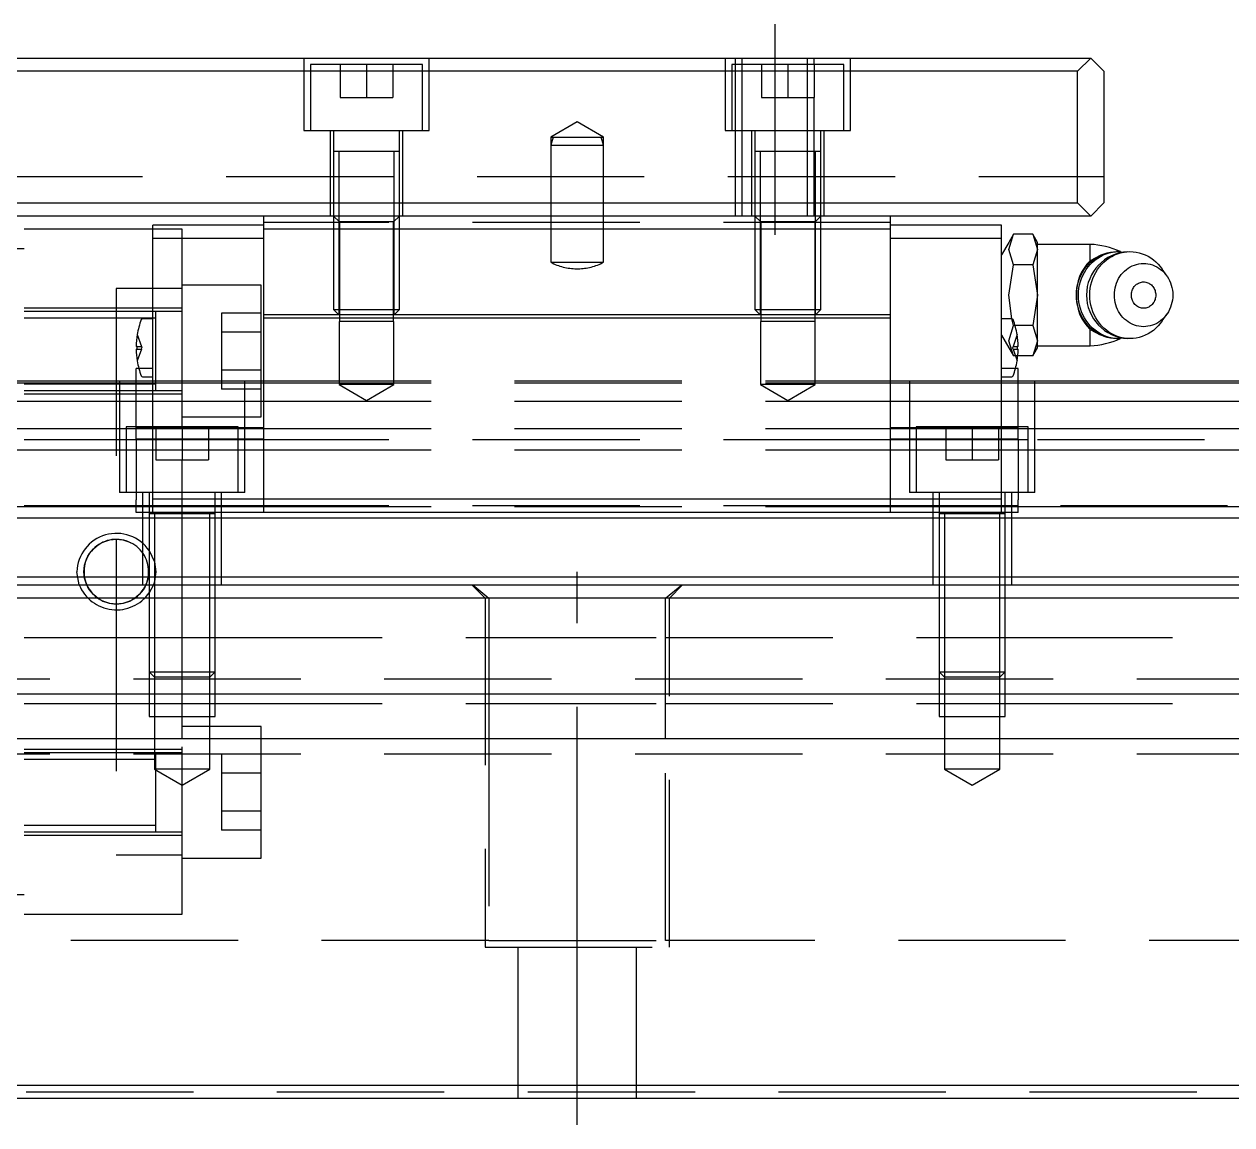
# Model space of a CAD drawing. Extents: x -13 to 794, y -395 to 120.
# Drawn here: x 248 to 339.7, y -354.8 to -271.2 of the extents above; entities that cross this region are included whole.
import ezdxf

# ---------------------------------------------------------------- set-up
doc = ezdxf.new("R2010")
doc.units = 0
doc.linetypes.add('CENTER', pattern=[50.8, 31.75, -6.35, 6.35, -6.35])
doc.linetypes.add('DASHED', pattern=[19.05, 12.7, -6.35])
doc.layers.get('0').update_dxf_attribs({"linetype": 'CONTINUOUS'})
doc.layers.add('CENTER', color=1, linetype='CENTER')

msp = doc.modelspace()

# ---------------------------------------------------------------- linework, layer by layer
at = {"color": 7, "linetype": 'CONTINUOUS'}
for p, q in [((131, -273.78), (329, -273.78)), ((329, -273.78), (328, -274.78)), ((330, -274.78), (329, -273.78)), ((328, -274.78), (132, -274.78)), ((328, -284.78), (328, -274.78)), ((330, -274.78), (330, -284.78)), ((276.5, -280.88), (271.5, -280.88)), ((276.5, -280.88), (271.5, -280.88)), ((276.5, -280.88), (271.5, -280.88)), ((308.5, -280.88), (303.5, -280.88)), ((132, -284.78), (328, -284.78)), ((328, -284.78), (329, -285.78)), ((329, -285.78), (330, -284.78)), ((329, -285.78), (131, -285.78)), ((266.2, -286.78), (266.2, -285.78)), ((313.8, -286.78), (313.8, -285.78)), ((257.768, -286.78), (248, -286.78)), ((266.2, -286.48), (257.768, -286.48)), ((257.768, -287.48), (257.768, -286.48)), ((266.2, -293.28), (266.2, -286.78)), ((313.8, -286.78), (266.2, -286.78)), ((322.232, -286.48), (313.8, -286.48)), ((313.8, -293.28), (313.8, -286.78)), ((322.232, -287.48), (322.232, -286.48)), ((266.2, -287.48), (257.768, -287.48)), ((257.768, -307.28), (257.768, -287.48)), ((322.232, -287.48), (313.8, -287.48)), ((322.232, -307.28), (322.232, -287.48)), ((322.778, -287.78), (322.232, -288.725)), ((323.135, -287.161), (322.778, -287.78)), ((322.778, -288.316), (323.135, -287.161)), ((324.6, -287.161), (323.135, -287.161)), ((324.6, -287.161), (324.599, -287.16)), ((324.957, -287.78), (324.6, -287.161)), ((324.6, -287.161), (324.957, -288.316)), ((324.957, -288.316), (324.957, -287.78)), ((328.957, -287.93), (324.957, -287.93)), ((328.957, -289.167), (328.957, -287.93)), ((323.135, -289.471), (322.778, -288.316)), ((324.957, -288.316), (324.6, -289.471)), ((324.957, -291.78), (324.957, -288.316)), ((329.718, -288.771), (328.957, -289.167)), ((329.376, -288.966), (329.585, -288.84)), ((329.529, -288.966), (329.738, -288.84)), ((329.585, -288.84), (329.802, -288.731)), ((329.738, -288.84), (329.955, -288.731)), ((329.802, -288.731), (330.027, -288.642)), ((329.955, -288.731), (330.18, -288.642)), ((330.027, -288.642), (330.257, -288.571)), ((330.18, -288.642), (330.41, -288.571)), ((330.257, -288.571), (330.492, -288.521)), ((330.388, -288.966), (330.597, -288.84)), ((330.41, -288.571), (330.645, -288.521)), ((330.492, -288.521), (330.729, -288.49)), ((330.597, -288.84), (330.815, -288.731)), ((330.645, -288.521), (330.883, -288.49)), ((330.729, -288.49), (330.969, -288.48)), ((330.815, -288.731), (331.039, -288.642)), ((330.883, -288.49), (331.122, -288.48)), ((331.122, -288.48), (330.969, -288.48)), ((331.039, -288.642), (331.27, -288.571)), ((331.122, -288.48), (331.534, -288.51)), ((331.27, -288.571), (331.504, -288.521)), ((331.504, -288.521), (331.742, -288.49)), ((331.742, -288.49), (331.981, -288.48)), ((331.981, -288.48), (332.219, -288.49)), ((332.219, -288.49), (332.455, -288.52)), ((332.455, -288.52), (332.688, -288.57)), ((332.688, -288.57), (332.916, -288.639)), ((332.916, -288.639), (333.14, -288.727)), ((333.14, -288.727), (333.356, -288.834)), ((333.356, -288.834), (333.563, -288.959)), ((322.778, -291.78), (323.135, -289.471)), ((324.6, -289.471), (323.135, -289.471)), ((324.6, -289.471), (324.957, -291.78)), ((328.502, -289.84), (328.65, -289.637)), ((328.65, -289.637), (328.813, -289.447)), ((328.655, -289.84), (328.803, -289.637)), ((328.803, -289.637), (328.966, -289.447)), ((328.813, -289.447), (328.989, -289.271)), ((328.966, -289.447), (329.142, -289.271)), ((328.989, -289.271), (329.177, -289.11)), ((329.142, -289.271), (329.33, -289.11)), ((329.177, -289.11), (329.376, -288.966)), ((329.33, -289.11), (329.529, -288.966)), ((329.515, -289.84), (329.663, -289.637)), ((329.663, -289.637), (329.826, -289.447)), ((329.826, -289.447), (330.001, -289.271)), ((330.001, -289.271), (330.189, -289.11)), ((330.189, -289.11), (330.388, -288.966)), ((331.707, -289.842), (331.851, -289.737)), ((331.851, -289.737), (332.002, -289.645)), ((332.002, -289.645), (332.159, -289.566)), ((332.159, -289.566), (332.322, -289.5)), ((332.322, -289.5), (332.489, -289.448)), ((332.489, -289.448), (332.659, -289.411)), ((332.659, -289.411), (332.831, -289.388)), ((332.831, -289.388), (333.005, -289.38)), ((333.005, -289.38), (333.178, -289.387)), ((333.178, -289.387), (333.351, -289.408)), ((333.351, -289.408), (333.521, -289.443)), ((333.521, -289.443), (333.688, -289.493)), ((333.563, -288.959), (333.762, -289.101)), ((333.688, -289.493), (333.852, -289.558)), ((333.762, -289.101), (333.949, -289.259)), ((333.852, -289.558), (334.01, -289.635)), ((333.949, -289.259), (334.124, -289.433)), ((334.01, -289.635), (334.162, -289.726)), ((334.124, -289.433), (334.287, -289.62)), ((334.162, -289.726), (334.307, -289.829)), ((334.287, -289.62), (334.435, -289.821)), ((334.307, -289.829), (334.444, -289.945)), ((334.799, -290.355), (334.435, -289.821)), ((328.069, -290.76), (328.152, -290.517)), ((328.152, -290.517), (328.252, -290.282)), ((328.222, -290.76), (328.305, -290.517)), ((328.252, -290.282), (328.369, -290.056)), ((328.305, -290.517), (328.405, -290.282)), ((328.369, -290.056), (328.502, -289.84)), ((328.405, -290.282), (328.522, -290.056)), ((328.522, -290.056), (328.655, -289.84)), ((329.082, -290.76), (329.165, -290.517)), ((329.165, -290.517), (329.265, -290.282)), ((329.265, -290.282), (329.382, -290.056)), ((329.382, -290.056), (329.515, -289.84)), ((330.965, -290.864), (331.038, -290.693)), ((331.038, -290.693), (331.122, -290.529)), ((331.122, -290.529), (331.218, -290.373)), ((331.218, -290.373), (331.326, -290.225)), ((331.326, -290.225), (331.443, -290.087)), ((331.443, -290.087), (331.57, -289.959)), ((331.57, -289.959), (331.707, -289.842)), ((334.444, -289.945), (334.572, -290.072)), ((334.572, -290.072), (334.691, -290.209)), ((334.691, -290.209), (334.799, -290.355)), ((334.799, -290.355), (334.898, -290.513)), ((334.898, -290.513), (334.985, -290.679)), ((334.985, -290.679), (335.059, -290.852)), ((327.92, -291.78), (327.929, -291.521)), ((327.929, -291.521), (327.957, -291.264)), ((327.957, -291.264), (328.004, -291.01)), ((328.004, -291.01), (328.069, -290.76)), ((328.073, -291.78), (328.082, -291.521)), ((328.082, -291.521), (328.111, -291.264)), ((328.111, -291.264), (328.157, -291.01)), ((328.157, -291.01), (328.222, -290.76)), ((328.933, -291.78), (328.942, -291.521)), ((328.942, -291.521), (328.97, -291.264)), ((328.97, -291.264), (329.017, -291.01)), ((329.017, -291.01), (329.082, -290.76)), ((330.797, -291.78), (330.804, -291.592)), ((330.804, -291.592), (330.825, -291.406)), ((330.825, -291.406), (330.858, -291.221)), ((330.858, -291.221), (330.905, -291.04)), ((330.905, -291.04), (330.965, -290.864)), ((332.094, -291.693), (332.105, -291.606)), ((332.105, -291.606), (332.122, -291.521)), ((332.122, -291.521), (332.147, -291.438)), ((332.147, -291.438), (332.177, -291.357)), ((332.177, -291.357), (332.215, -291.28)), ((332.215, -291.28), (332.258, -291.206)), ((332.258, -291.206), (332.307, -291.137)), ((332.307, -291.137), (332.361, -291.073)), ((332.361, -291.073), (332.421, -291.014)), ((332.421, -291.014), (332.485, -290.961)), ((332.485, -290.961), (332.553, -290.914)), ((332.553, -290.914), (332.624, -290.874)), ((332.624, -290.874), (332.699, -290.84)), ((332.699, -290.84), (332.776, -290.814)), ((332.776, -290.814), (332.854, -290.795)), ((332.854, -290.795), (332.934, -290.784)), ((332.934, -290.784), (333.015, -290.78)), ((333.015, -290.78), (333.095, -290.784)), ((333.095, -290.784), (333.175, -290.795)), ((333.175, -290.795), (333.254, -290.814)), ((333.254, -290.814), (333.331, -290.84)), ((333.331, -290.84), (333.405, -290.874)), ((333.405, -290.874), (333.477, -290.914)), ((333.477, -290.914), (333.545, -290.961)), ((333.545, -290.961), (333.609, -291.014)), ((333.609, -291.014), (333.668, -291.073)), ((333.668, -291.073), (333.722, -291.137)), ((333.722, -291.137), (333.771, -291.206)), ((333.771, -291.206), (333.815, -291.28)), ((333.815, -291.28), (333.852, -291.357)), ((333.852, -291.357), (333.883, -291.438)), ((333.883, -291.438), (333.907, -291.521)), ((333.907, -291.521), (333.925, -291.606)), ((333.925, -291.606), (333.935, -291.693)), ((335.059, -290.852), (335.121, -291.03)), ((335.121, -291.03), (335.169, -291.213)), ((335.169, -291.213), (335.204, -291.4)), ((335.204, -291.4), (335.225, -291.59)), ((335.225, -291.59), (335.232, -291.78)), ((323, -293.578), (322.778, -291.78)), ((324.957, -291.78), (324.6, -294.089)), ((324.957, -295.244), (324.957, -291.78)), ((327.929, -292.039), (327.92, -291.78)), ((327.957, -292.296), (327.929, -292.039)), ((328.004, -292.55), (327.957, -292.296)), ((328.069, -292.8), (328.004, -292.55)), ((328.082, -292.039), (328.073, -291.78)), ((328.111, -292.296), (328.082, -292.039)), ((328.157, -292.55), (328.111, -292.296)), ((328.222, -292.8), (328.157, -292.55)), ((328.942, -292.039), (328.933, -291.78)), ((328.97, -292.296), (328.942, -292.039)), ((329.017, -292.55), (328.97, -292.296)), ((329.082, -292.8), (329.017, -292.55)), ((330.804, -291.968), (330.797, -291.78)), ((330.825, -292.154), (330.804, -291.968)), ((330.858, -292.339), (330.825, -292.154)), ((330.905, -292.52), (330.858, -292.339)), ((330.965, -292.696), (330.905, -292.52)), ((332.091, -291.78), (332.094, -291.693)), ((332.094, -291.867), (332.091, -291.78)), ((332.105, -291.954), (332.094, -291.867)), ((332.122, -292.039), (332.105, -291.954)), ((332.147, -292.122), (332.122, -292.039)), ((332.177, -292.203), (332.147, -292.122)), ((332.215, -292.28), (332.177, -292.203)), ((332.258, -292.354), (332.215, -292.28)), ((332.307, -292.423), (332.258, -292.354)), ((332.361, -292.487), (332.307, -292.423)), ((332.421, -292.546), (332.361, -292.487)), ((332.485, -292.599), (332.421, -292.546)), ((333.609, -292.546), (333.545, -292.599)), ((333.668, -292.487), (333.609, -292.546)), ((333.722, -292.423), (333.668, -292.487)), ((333.771, -292.354), (333.722, -292.423)), ((333.815, -292.28), (333.771, -292.354)), ((333.852, -292.203), (333.815, -292.28)), ((333.883, -292.122), (333.852, -292.203)), ((333.907, -292.039), (333.883, -292.122)), ((333.925, -291.954), (333.907, -292.039)), ((333.935, -291.867), (333.925, -291.954)), ((333.935, -291.693), (333.939, -291.78)), ((333.939, -291.78), (333.935, -291.867)), ((335.121, -292.53), (335.059, -292.708)), ((335.169, -292.347), (335.121, -292.53)), ((335.204, -292.16), (335.169, -292.347)), ((335.225, -291.97), (335.204, -292.16)), ((335.232, -291.78), (335.225, -291.97)), ((258, -299.03), (258, -293.03)), ((258, -299.03), (258, -293.03)), ((266.2, -293.53), (266.2, -293.28)), ((313.8, -293.28), (266.2, -293.28)), ((313.8, -293.53), (313.8, -293.28)), ((328.152, -293.043), (328.069, -292.8)), ((328.252, -293.278), (328.152, -293.043)), ((328.305, -293.043), (328.222, -292.8)), ((328.369, -293.504), (328.252, -293.278)), ((328.405, -293.278), (328.305, -293.043)), ((328.522, -293.504), (328.405, -293.278)), ((329.165, -293.043), (329.082, -292.8)), ((329.265, -293.278), (329.165, -293.043)), ((329.382, -293.504), (329.265, -293.278)), ((331.038, -292.867), (330.965, -292.696)), ((331.122, -293.031), (331.038, -292.867)), ((331.218, -293.187), (331.122, -293.031)), ((331.326, -293.335), (331.218, -293.187)), ((331.443, -293.473), (331.326, -293.335)), ((331.57, -293.601), (331.443, -293.473)), ((332.553, -292.646), (332.485, -292.599)), ((332.624, -292.686), (332.553, -292.646)), ((332.699, -292.72), (332.624, -292.686)), ((332.776, -292.746), (332.699, -292.72)), ((332.854, -292.765), (332.776, -292.746)), ((332.934, -292.776), (332.854, -292.765)), ((333.015, -292.78), (332.934, -292.776)), ((333.095, -292.776), (333.015, -292.78)), ((333.175, -292.765), (333.095, -292.776)), ((333.254, -292.746), (333.175, -292.765)), ((333.331, -292.72), (333.254, -292.746)), ((333.405, -292.686), (333.331, -292.72)), ((333.477, -292.646), (333.405, -292.686)), ((333.545, -292.599), (333.477, -292.646)), ((334.435, -293.739), (334.799, -293.205)), ((334.572, -293.488), (334.444, -293.615)), ((334.691, -293.351), (334.572, -293.488)), ((334.799, -293.205), (334.691, -293.351)), ((334.898, -293.047), (334.799, -293.205)), ((334.985, -292.881), (334.898, -293.047)), ((335.059, -292.708), (334.985, -292.881)), ((257.768, -293.58), (256.986, -293.58)), ((266.2, -307.28), (266.2, -293.53)), ((313.8, -293.53), (266.2, -293.53)), ((313.8, -307.28), (313.8, -293.53)), ((323.014, -293.58), (322.232, -293.58)), ((324.6, -294.089), (323.257, -294.089)), ((324.6, -294.089), (324.957, -295.244)), ((328.502, -293.72), (328.369, -293.504)), ((328.65, -293.923), (328.502, -293.72)), ((328.655, -293.72), (328.522, -293.504)), ((328.813, -294.113), (328.65, -293.923)), ((328.803, -293.923), (328.655, -293.72)), ((328.966, -294.113), (328.803, -293.923)), ((328.989, -294.289), (328.813, -294.113)), ((328.957, -295.63), (328.957, -294.393)), ((328.957, -294.393), (329.717, -294.789)), ((329.142, -294.289), (328.966, -294.113)), ((329.177, -294.45), (328.989, -294.289)), ((329.33, -294.45), (329.142, -294.289)), ((329.515, -293.72), (329.382, -293.504)), ((329.663, -293.923), (329.515, -293.72)), ((329.826, -294.114), (329.663, -293.923)), ((330.001, -294.289), (329.826, -294.114)), ((330.189, -294.45), (330.001, -294.289)), ((331.707, -293.718), (331.57, -293.601)), ((331.851, -293.823), (331.707, -293.718)), ((332.002, -293.915), (331.851, -293.823)), ((332.159, -293.994), (332.002, -293.915)), ((332.322, -294.06), (332.159, -293.994)), ((332.489, -294.112), (332.322, -294.06)), ((332.659, -294.149), (332.489, -294.112)), ((332.831, -294.172), (332.659, -294.149)), ((333.005, -294.18), (332.831, -294.172)), ((333.178, -294.173), (333.005, -294.18)), ((333.351, -294.152), (333.178, -294.173)), ((333.521, -294.117), (333.351, -294.152)), ((333.688, -294.067), (333.521, -294.117)), ((333.852, -294.002), (333.688, -294.067)), ((333.949, -294.301), (333.762, -294.459)), ((334.01, -293.925), (333.852, -294.002)), ((334.124, -294.127), (333.949, -294.301)), ((334.162, -293.834), (334.01, -293.925)), ((334.287, -293.94), (334.124, -294.127)), ((334.307, -293.731), (334.162, -293.834)), ((334.435, -293.739), (334.287, -293.94)), ((334.444, -293.615), (334.307, -293.731)), ((324.957, -295.244), (324.6, -296.399)), ((324.957, -295.78), (324.957, -295.244)), ((329.376, -294.594), (329.177, -294.45)), ((329.529, -294.594), (329.33, -294.45)), ((329.585, -294.72), (329.376, -294.594)), ((329.738, -294.72), (329.529, -294.594)), ((329.802, -294.829), (329.585, -294.72)), ((329.955, -294.829), (329.738, -294.72)), ((330.027, -294.918), (329.802, -294.829)), ((330.18, -294.918), (329.955, -294.829)), ((330.257, -294.989), (330.027, -294.918)), ((330.41, -294.989), (330.18, -294.918)), ((330.388, -294.594), (330.189, -294.45)), ((330.492, -295.039), (330.257, -294.989)), ((330.597, -294.72), (330.388, -294.594)), ((330.645, -295.039), (330.41, -294.989)), ((330.729, -295.07), (330.492, -295.039)), ((330.815, -294.829), (330.597, -294.72)), ((330.883, -295.07), (330.645, -295.039)), ((330.969, -295.08), (330.729, -295.07)), ((331.039, -294.919), (330.815, -294.829)), ((331.122, -295.08), (330.883, -295.07)), ((330.969, -295.08), (331.122, -295.08)), ((331.27, -294.989), (331.039, -294.919)), ((331.534, -295.05), (331.122, -295.08)), ((331.505, -295.039), (331.27, -294.989)), ((331.742, -295.07), (331.505, -295.039)), ((331.982, -295.08), (331.742, -295.07)), ((332.219, -295.07), (331.982, -295.08)), ((332.455, -295.04), (332.219, -295.07)), ((332.688, -294.99), (332.455, -295.04)), ((332.917, -294.921), (332.688, -294.99)), ((333.14, -294.833), (332.917, -294.921)), ((333.356, -294.726), (333.14, -294.833)), ((333.564, -294.601), (333.356, -294.726)), ((333.762, -294.459), (333.564, -294.601)), ((256.584, -295.68), (256.502, -295.68)), ((256.502, -295.88), (256.584, -295.88)), ((256.584, -295.88), (256.584, -295.68)), ((323.416, -295.68), (323.416, -295.88)), ((323.498, -295.68), (323.416, -295.68)), ((323.416, -295.88), (323.498, -295.88)), ((324.6, -296.399), (324.957, -295.78)), ((324.957, -295.63), (328.957, -295.63)), ((324.6, -296.399), (323.467, -296.399)), ((324.599, -296.4), (324.6, -296.399)), ((256.5, -299.95), (256.5, -297.35)), ((256.709, -297.35), (256.5, -297.35)), ((256.986, -297.98), (257.768, -297.98)), ((322.232, -297.98), (323.014, -297.98)), ((323.5, -297.35), (323.291, -297.35)), ((323.5, -299.95), (323.5, -297.35)), ((203.5, -298.28), (256.5, -298.28)), ((203.5, -298.444), (256.5, -298.444)), ((323.5, -298.28), (460, -298.28)), ((323.5, -298.444), (460, -298.444)), ((203.5, -299.842), (256.5, -299.842)), ((323.5, -299.842), (460, -299.842)), ((256.5, -301.863), (256.5, -299.95)), ((323.5, -301.863), (323.5, -299.95)), ((203.5, -301.918), (256.5, -301.918)), ((256.5, -302.708), (256.5, -301.863)), ((257.768, -301.863), (256.5, -301.863)), ((323.5, -301.863), (322.232, -301.863)), ((323.5, -302.708), (323.5, -301.863)), ((323.5, -301.918), (460, -301.918)), ((203.5, -303.539), (256.5, -303.539)), ((256.5, -302.708), (256.5, -307.318)), ((257.768, -302.708), (256.5, -302.708)), ((323.5, -302.708), (322.232, -302.708)), ((323.5, -302.708), (323.5, -307.318)), ((323.5, -303.539), (460, -303.539)), ((203.5, -307.832), (256.5, -307.832)), ((256.5, -308.28), (256.5, -307.318)), ((257.768, -308.28), (257.768, -307.28)), ((266.2, -307.28), (257.768, -307.28)), ((266.2, -308.28), (266.2, -307.28)), ((313.8, -307.28), (266.2, -307.28)), ((322.232, -307.28), (313.8, -307.28)), ((313.8, -308.28), (313.8, -307.28)), ((322.232, -308.28), (322.232, -307.28)), ((323.5, -308.28), (323.5, -307.318)), ((323.5, -307.832), (460, -307.832)), ((0, -308.68), (460, -308.68)), ((257.768, -308.28), (256.5, -308.28)), ((262.5, -308.38), (257.5, -308.38)), ((266.2, -308.28), (257.768, -308.28)), ((313.8, -308.28), (266.2, -308.28)), ((322.232, -308.28), (313.8, -308.28)), ((322.5, -308.38), (317.5, -308.38)), ((323.5, -308.28), (322.232, -308.28)), ((0, -313.18), (460, -313.18)), ((1, -313.78), (459, -313.78)), ((458, -314.78), (2, -314.78)), ((458, -322.08), (2, -322.08)), ((458, -325.48), (2, -325.48)), ((2, -351.78), (458, -351.78)), ((459, -352.78), (1, -352.78))]:
    msp.add_line(p, q, dxfattribs=at)
at = {"color": 3, "linetype": 'DASHED'}
for p, q in [((269.25, -273.78), (269.25, -279.28)), ((278.75, -279.28), (278.75, -273.78)), ((301.25, -273.78), (301.25, -279.28)), ((302, -273.78), (302, -274.28)), ((302.5, -273.78), (302.5, -285.78)), ((307.5, -285.78), (307.5, -273.78)), ((308, -274.28), (308, -273.78)), ((310.75, -279.28), (310.75, -273.78)), ((269.75, -274.28), (269.75, -279.28)), ((278.25, -274.28), (269.75, -274.28)), ((272, -274.28), (272, -276.78)), ((274, -274.28), (274, -276.78)), ((276, -274.28), (276, -276.78)), ((278.25, -279.28), (278.25, -274.28)), ((301.75, -274.28), (301.75, -279.28)), ((310.25, -274.28), (301.75, -274.28)), ((302, -274.28), (302, -279.28)), ((304, -274.28), (304, -276.78)), ((306, -274.28), (306, -276.78)), ((308, -274.28), (308, -276.78)), ((310.25, -279.28), (310.25, -274.28)), ((272, -276.78), (274, -276.78)), ((274, -276.78), (276, -276.78)), ((304, -276.78), (306, -276.78)), ((306, -276.78), (308, -276.78)), ((308, -279.28), (308, -276.78)), ((290, -278.625), (288, -279.78)), ((292, -279.78), (290, -278.625)), ((269.25, -279.28), (278.75, -279.28)), ((271.25, -279.28), (271.25, -285.78)), ((271.5, -279.28), (271.5, -280.88)), ((276.5, -280.88), (276.5, -279.28)), ((276.75, -285.78), (276.75, -279.28)), ((301.25, -279.28), (310.75, -279.28)), ((302, -279.28), (302, -285.78)), ((303.25, -279.28), (303.25, -285.78)), ((303.5, -279.28), (303.5, -280.88)), ((308, -280.88), (308, -279.28)), ((308.5, -280.88), (308.5, -279.28)), ((308.75, -285.78), (308.75, -279.28)), ((288, -279.78), (288, -280.41)), ((288.169, -279.78), (288, -280.41)), ((288, -279.78), (290, -279.78)), ((288, -280.41), (288, -285.78)), ((288, -280.41), (292, -280.41)), ((290, -279.78), (292, -279.78)), ((292, -280.41), (291.831, -279.78)), ((292, -280.41), (292, -279.78)), ((292, -285.78), (292, -280.41)), ((271.5, -280.875), (271.5, -280.88)), ((271.5, -280.88), (271.5, -285.78)), ((271.5, -280.88), (271.5, -280.885)), ((276.5, -280.88), (271.5, -280.88)), ((271.9, -280.88), (271.9, -285.78)), ((276.1, -285.78), (276.1, -280.88)), ((276.5, -280.88), (276.5, -280.875)), ((276.5, -285.78), (276.5, -280.88)), ((276.5, -280.885), (276.5, -280.88)), ((303.5, -280.875), (303.5, -280.88)), ((303.5, -280.88), (303.5, -285.78)), ((303.5, -280.88), (303.5, -280.885)), ((308.5, -280.88), (303.5, -280.88)), ((303.9, -280.88), (303.9, -285.78)), ((308, -285.78), (308, -280.88)), ((308.1, -285.78), (308.1, -280.88)), ((308.5, -280.88), (308.5, -280.875)), ((308.5, -285.78), (308.5, -280.88)), ((308.5, -280.885), (308.5, -280.88)), ((130, -282.78), (330, -282.78)), ((271.5, -285.78), (271.938, -286.218)), ((271.5, -285.78), (271.5, -292.88)), ((276.5, -285.78), (271.5, -285.78)), ((271.9, -285.78), (271.9, -293.28)), ((276.062, -286.218), (276.5, -285.78)), ((276.1, -293.28), (276.1, -285.78)), ((276.5, -292.88), (276.5, -285.78)), ((288, -285.78), (288, -289.28)), ((292, -289.28), (292, -285.78)), ((303.5, -285.78), (303.938, -286.218)), ((303.5, -285.78), (303.5, -292.88)), ((308.5, -285.78), (303.5, -285.78)), ((303.9, -285.78), (303.9, -293.28)), ((308.062, -286.218), (308.5, -285.78)), ((308.1, -293.28), (308.1, -285.78)), ((308.5, -292.88), (308.5, -285.78)), ((260, -286.78), (257.768, -286.78)), ((260, -298.28), (260, -286.78)), ((313.8, -286.28), (266.2, -286.28)), ((271.938, -286.218), (271.938, -293.78)), ((276.062, -286.218), (271.938, -286.218)), ((276.062, -293.78), (276.062, -286.218)), ((303.938, -286.218), (303.938, -293.78)), ((308.062, -286.218), (303.938, -286.218)), ((308.062, -293.78), (308.062, -286.218)), ((248, -288.28), (246.5, -288.28)), ((288, -289.28), (292, -289.28)), ((289.937, -289.78), (290.063, -289.78)), ((260, -291.28), (255, -291.28)), ((255, -291.28), (255, -310.321)), ((266, -291.03), (260, -291.03)), ((266, -298.28), (266, -291.03)), ((260, -292.78), (248, -292.78)), ((257.768, -293.03), (248, -293.03)), ((258.005, -293.03), (257.768, -293.03)), ((260, -293.03), (257.995, -293.03)), ((258, -296.03), (258, -293.03)), ((258, -296.03), (258, -293.03)), ((266, -293.143), (263, -293.143)), ((263, -293.143), (263, -294.587)), ((271.5, -292.88), (271.9, -293.28)), ((271.5, -292.88), (276.5, -292.88)), ((276.1, -293.28), (276.5, -292.88)), ((303.5, -292.88), (303.9, -293.28)), ((303.5, -292.88), (308.5, -292.88)), ((308.1, -293.28), (308.5, -292.88)), ((257.768, -293.53), (248, -293.53)), ((258, -293.53), (257.768, -293.53)), ((258, -298.28), (258, -293.53)), ((271.933, -293.78), (271.933, -298.58)), ((276.067, -293.78), (271.933, -293.78)), ((276.067, -298.58), (276.067, -293.78)), ((303.933, -293.78), (303.933, -298.58)), ((308.067, -293.78), (303.933, -293.78)), ((308.067, -298.58), (308.067, -293.78)), ((322.778, -295.244), (323.135, -294.089)), ((323.135, -294.089), (323, -293.578)), ((323.257, -294.089), (323.135, -294.089)), ((256.584, -294.78), (256.584, -294.782)), ((256.584, -294.78), (256.584, -294.782)), ((256.584, -294.78), (256.584, -294.782)), ((256.584, -294.78), (256.584, -294.782)), ((256.584, -294.782), (256.9, -295.68)), ((263, -294.587), (263, -297.473)), ((266, -294.587), (263, -294.587)), ((322.232, -294.835), (322.778, -295.78)), ((323.135, -296.399), (322.778, -295.244)), ((323.416, -294.782), (323.1, -295.68)), ((323.416, -294.782), (323.416, -294.78)), ((323.416, -294.782), (323.416, -294.78)), ((256.584, -295.68), (256.9, -295.68)), ((256.9, -295.88), (256.584, -296.778)), ((256.584, -295.88), (256.9, -295.88)), ((256.9, -295.68), (256.935, -295.78)), ((256.9, -295.88), (256.935, -295.78)), ((322.778, -295.78), (323.135, -296.399)), ((323.1, -295.68), (323.065, -295.78)), ((323.1, -295.88), (323.065, -295.78)), ((323.1, -295.68), (323.416, -295.68)), ((323.1, -295.88), (323.416, -296.778)), ((323.1, -295.88), (323.416, -295.88)), ((256.584, -296.778), (256.584, -296.78)), ((256.584, -296.778), (256.584, -296.78)), ((323.467, -296.399), (323.135, -296.399)), ((323.416, -296.78), (323.416, -296.778)), ((323.416, -296.78), (323.416, -296.778)), ((323.416, -296.78), (323.416, -296.778)), ((323.416, -296.78), (323.416, -296.778)), ((257.768, -297.35), (256.709, -297.35)), ((266, -297.473), (263, -297.473)), ((263, -297.473), (263, -298.917)), ((323.291, -297.35), (322.232, -297.35)), ((248, -298.53), (256.5, -298.53)), ((255.25, -298.28), (255.25, -306.78)), ((256.5, -298.28), (257.768, -298.28)), ((256.5, -298.444), (257.768, -298.444)), ((256.5, -298.53), (257.768, -298.53)), ((257.768, -298.28), (266.2, -298.28)), ((257.768, -298.444), (266.2, -298.444)), ((257.768, -298.53), (258, -298.53)), ((258, -298.53), (258, -298.28)), ((258, -299.03), (258, -298.53)), ((260, -301.78), (260, -298.28)), ((266, -298.917), (263, -298.917)), ((264.75, -306.78), (264.75, -298.28)), ((266, -301.03), (266, -298.28)), ((266.2, -298.28), (313.8, -298.28)), ((266.2, -298.444), (313.8, -298.444)), ((271.933, -298.58), (274, -299.773)), ((276.067, -298.58), (271.933, -298.58)), ((274, -299.773), (276.067, -298.58)), ((303.933, -298.58), (306, -299.773)), ((308.067, -298.58), (303.933, -298.58)), ((306, -299.773), (308.067, -298.58)), ((313.8, -298.28), (322.232, -298.28)), ((313.8, -298.444), (322.232, -298.444)), ((315.25, -298.28), (315.25, -306.78)), ((322.232, -298.28), (323.5, -298.28)), ((322.232, -298.444), (323.5, -298.444)), ((324.75, -306.78), (324.75, -298.28)), ((248, -299.03), (256.5, -299.03)), ((248, -299.28), (260, -299.28)), ((256.5, -299.03), (257.768, -299.03)), ((256.5, -299.842), (257.768, -299.842)), ((257.768, -299.03), (258, -299.03)), ((257.768, -299.842), (266.2, -299.842)), ((257.995, -299.03), (258, -299.03)), ((258, -299.03), (260, -299.03)), ((258, -299.03), (258.005, -299.03)), ((266.2, -299.842), (313.8, -299.842)), ((313.8, -299.842), (322.232, -299.842)), ((322.232, -299.842), (323.5, -299.842)), ((260, -301.03), (266, -301.03)), ((255.75, -301.78), (255.75, -306.78)), ((256.5, -301.78), (255.75, -301.78)), ((257.768, -301.78), (256.5, -301.78)), ((256.5, -301.918), (257.768, -301.918)), ((264.25, -301.78), (257.768, -301.78)), ((266.2, -301.863), (257.768, -301.863)), ((257.768, -301.918), (266.2, -301.918)), ((258, -301.78), (258, -304.28)), ((260, -301.78), (260, -304.28)), ((262, -301.78), (262, -304.28)), ((264.25, -306.78), (264.25, -301.78)), ((266.2, -301.918), (313.8, -301.918)), ((322.232, -301.863), (313.8, -301.863)), ((313.8, -301.918), (322.232, -301.918)), ((315.75, -301.78), (315.75, -306.78)), ((322.232, -301.78), (315.75, -301.78)), ((318, -301.78), (318, -304.28)), ((320, -301.78), (320, -304.28)), ((322, -301.78), (322, -304.28)), ((323.5, -301.78), (322.232, -301.78)), ((322.232, -301.918), (323.5, -301.918)), ((324.25, -301.78), (323.5, -301.78)), ((324.25, -306.78), (324.25, -301.78)), ((255, -302.78), (248, -302.78)), ((255.75, -302.78), (255, -302.78)), ((256.5, -302.78), (255.75, -302.78)), ((257.768, -302.78), (256.5, -302.78)), ((256.5, -303.539), (257.768, -303.539)), ((266.2, -302.708), (257.768, -302.708)), ((260, -302.78), (257.768, -302.78)), ((257.768, -303.539), (266.2, -303.539)), ((264.25, -302.78), (260, -302.78)), ((266.2, -302.78), (264.25, -302.78)), ((313.8, -302.78), (266.2, -302.78)), ((266.2, -303.539), (313.8, -303.539)), ((322.232, -302.708), (313.8, -302.708)), ((315.75, -302.78), (313.8, -302.78)), ((313.8, -303.539), (322.232, -303.539)), ((322.232, -302.78), (315.75, -302.78)), ((323.5, -302.78), (322.232, -302.78)), ((322.232, -303.539), (323.5, -303.539)), ((324.25, -302.78), (323.5, -302.78)), ((375.75, -302.78), (324.25, -302.78)), ((258, -304.28), (260, -304.28)), ((260, -306.78), (260, -304.28)), ((260, -304.28), (262, -304.28)), ((318, -304.28), (320, -304.28)), ((320, -304.28), (322, -304.28)), ((264.75, -306.78), (255.25, -306.78)), ((257, -306.78), (257, -313.78)), ((257.5, -306.78), (257.5, -308.28)), ((260, -308.28), (260, -306.78)), ((262.5, -308.28), (262.5, -306.78)), ((263, -313.78), (263, -306.78)), ((324.75, -306.78), (315.25, -306.78)), ((317, -306.78), (317, -313.78)), ((317.5, -306.78), (317.5, -308.28)), ((322.5, -308.28), (322.5, -306.78)), ((323, -313.78), (323, -306.78)), ((256.5, -307.78), (248, -307.78)), ((257.5, -307.78), (256.5, -307.78)), ((256.5, -307.832), (257.768, -307.832)), ((257.768, -307.78), (257.5, -307.78)), ((260, -307.78), (257.768, -307.78)), ((257.768, -307.832), (266.2, -307.832)), ((262.5, -307.78), (260, -307.78)), ((266.2, -307.78), (262.5, -307.78)), ((313.8, -307.78), (266.2, -307.78)), ((266.2, -307.832), (313.8, -307.832)), ((317.5, -307.78), (313.8, -307.78)), ((313.8, -307.832), (322.232, -307.832)), ((322.232, -307.78), (317.5, -307.78)), ((322.5, -307.78), (322.232, -307.78)), ((322.232, -307.832), (323.5, -307.832)), ((323.5, -307.78), (322.5, -307.78)), ((377.5, -307.78), (323.5, -307.78)), ((257.5, -308.28), (257.5, -308.38)), ((257.5, -308.375), (257.5, -308.38)), ((257.5, -308.38), (257.5, -308.385)), ((257.5, -308.38), (257.5, -313.78)), ((262.5, -308.38), (257.5, -308.38)), ((257.9, -308.38), (257.9, -313.78)), ((260, -308.38), (260, -308.28)), ((260, -313.78), (260, -308.38)), ((262.1, -313.78), (262.1, -308.38)), ((262.5, -308.38), (262.5, -308.28)), ((262.5, -308.38), (262.5, -308.375)), ((262.5, -308.385), (262.5, -308.38)), ((262.5, -313.78), (262.5, -308.38)), ((317.5, -308.28), (317.5, -308.38)), ((317.5, -308.375), (317.5, -308.38)), ((317.5, -308.38), (317.5, -308.385)), ((317.5, -308.38), (317.5, -313.78)), ((322.5, -308.38), (317.5, -308.38)), ((317.9, -308.38), (317.9, -313.78)), ((322.1, -313.78), (322.1, -308.38)), ((322.5, -308.38), (322.5, -308.28)), ((322.5, -308.38), (322.5, -308.375)), ((322.5, -308.385), (322.5, -308.38)), ((322.5, -313.78), (322.5, -308.38)), ((255, -310.321), (255, -313.78)), ((257.501, -311.179), (257.901, -312.041)), ((257.901, -312.041), (258, -312.78)), ((252.185, -313.78), (252, -312.78)), ((257.901, -313.519), (257.815, -313.78)), ((258, -312.78), (257.901, -313.519)), ((255, -313.78), (255, -315.233)), ((257.5, -313.78), (257.5, -320.38)), ((257.5, -313.78), (257.5, -320.38)), ((257.815, -313.78), (257.5, -314.381)), ((257.9, -313.78), (257.9, -320.78)), ((260, -320.78), (260, -313.78)), ((262.1, -320.78), (262.1, -313.78)), ((262.5, -320.38), (262.5, -313.78)), ((262.5, -320.38), (262.5, -313.78)), ((282, -313.78), (283, -314.78)), ((282.063, -313.78), (283.292, -314.78)), ((296.708, -314.78), (297.937, -313.78)), ((297, -314.78), (298, -313.78)), ((317.5, -313.78), (317.5, -320.38)), ((317.5, -313.78), (317.5, -320.38)), ((317.9, -313.78), (317.9, -320.78)), ((322.1, -320.78), (322.1, -313.78)), ((322.5, -320.38), (322.5, -313.78)), ((322.5, -320.38), (322.5, -313.78)), ((255, -315.238), (255, -334.28)), ((283, -314.78), (283, -341.28)), ((283.292, -314.78), (283.292, -322.08)), ((296.708, -322.08), (296.708, -314.78)), ((297, -341.28), (297, -314.78)), ((248, -317.78), (257.5, -317.78)), ((257.5, -317.78), (257.9, -317.78)), ((257.9, -317.78), (260, -317.78)), ((260, -317.78), (262.1, -317.78)), ((262.1, -317.78), (262.5, -317.78)), ((262.5, -317.78), (283.292, -317.78)), ((283.292, -317.78), (296.708, -317.78)), ((296.708, -317.78), (317.5, -317.78)), ((317.5, -317.78), (317.9, -317.78)), ((317.9, -317.78), (322.1, -317.78)), ((322.1, -317.78), (322.5, -317.78)), ((322.5, -317.78), (377.5, -317.78)), ((459.5, -320.93), (0.5, -320.93)), ((257.5, -320.38), (257.9, -320.78)), ((257.5, -320.38), (257.5, -322.08)), ((257.5, -320.38), (262.5, -320.38)), ((257.9, -320.78), (257.9, -323.78)), ((262.1, -320.78), (257.9, -320.78)), ((260, -322.08), (260, -320.78)), ((262.1, -320.78), (262.5, -320.38)), ((262.1, -323.78), (262.1, -320.78)), ((262.5, -322.08), (262.5, -320.38)), ((317.5, -320.38), (317.9, -320.78)), ((317.5, -320.38), (317.5, -322.08)), ((317.5, -320.38), (322.5, -320.38)), ((317.9, -320.78), (317.9, -323.78)), ((322.1, -320.78), (317.9, -320.78)), ((322.1, -320.78), (322.5, -320.38)), ((322.1, -323.78), (322.1, -320.78)), ((322.5, -322.08), (322.5, -320.38)), ((248, -322.78), (255, -322.78)), ((255, -322.78), (257.5, -322.78)), ((257.5, -322.08), (257.5, -323.78)), ((257.5, -322.78), (260, -322.78)), ((260, -323.78), (260, -322.08)), ((260, -322.78), (262.5, -322.78)), ((262.5, -323.78), (262.5, -322.08)), ((262.5, -322.78), (283.292, -322.78)), ((283.292, -322.08), (283.292, -325.48)), ((283.292, -322.78), (296.708, -322.78)), ((296.708, -325.48), (296.708, -322.08)), ((296.708, -322.78), (317.5, -322.78)), ((317.5, -322.08), (317.5, -323.78)), ((317.5, -322.78), (322.5, -322.78)), ((322.5, -323.78), (322.5, -322.08)), ((322.5, -322.78), (377.5, -322.78)), ((257.5, -323.78), (262.5, -323.78)), ((257.9, -323.78), (257.9, -327.78)), ((260, -325.48), (260, -323.78)), ((266, -324.53), (260, -324.53)), ((262.1, -327.78), (262.1, -323.78)), ((266, -325.48), (266, -324.53)), ((317.5, -323.78), (322.5, -323.78)), ((317.9, -323.78), (317.9, -327.78)), ((322.1, -327.78), (322.1, -323.78)), ((260, -338.78), (260, -325.48)), ((266, -334.53), (266, -325.48)), ((283.292, -325.48), (283.292, -340.78)), ((296.708, -340.78), (296.708, -325.48)), ((260, -326.28), (248, -326.28)), ((459.5, -326.63), (0.5, -326.63)), ((258, -326.53), (248, -326.53)), ((258, -327.03), (248, -327.03)), ((258, -326.53), (257.995, -326.53)), ((258.005, -326.53), (258, -326.53)), ((260, -326.53), (258, -326.53)), ((258, -329.37), (258, -326.53)), ((266, -326.643), (263, -326.643)), ((263, -326.643), (263, -328.087)), ((257.9, -327.78), (260, -328.992)), ((262.1, -327.78), (257.9, -327.78)), ((260, -328.992), (262.1, -327.78)), ((266, -328.087), (263, -328.087)), ((263, -328.087), (263, -330.973)), ((317.9, -327.78), (320, -328.992)), ((322.1, -327.78), (317.9, -327.78)), ((320, -328.992), (322.1, -327.78)), ((258, -332.53), (258, -329.37)), ((263, -330.973), (263, -332.417)), ((266, -330.973), (263, -330.973)), ((248, -332.03), (258, -332.03)), ((248, -332.53), (258.005, -332.53)), ((248, -332.78), (260, -332.78)), ((257.995, -332.53), (260, -332.53)), ((266, -332.417), (263, -332.417)), ((255, -334.28), (260, -334.28)), ((260, -334.53), (266, -334.53)), ((246.5, -337.28), (248, -337.28)), ((248, -338.78), (260, -338.78)), ((283.292, -340.78), (176.708, -340.78)), ((283.292, -340.78), (296.708, -340.78)), ((403.292, -340.78), (296.708, -340.78)), ((283, -341.28), (297, -341.28)), ((285.5, -341.28), (285.5, -352.78)), ((294.5, -352.78), (294.5, -341.28)), ((0.5, -352.28), (459.5, -352.28))]:
    msp.add_line(p, q, dxfattribs=at)
msp.add_circle((255, -312.78), 2.459, dxfattribs=at)
at = {"color": 7, "linetype": 'CONTINUOUS'}
for centre, radius, start, end in [((328.729, -293.926), 6, 65.106, 87.82141), ((331.981, -291.78), 3.3, 92.91343, 180.00002), ((331.332, -291.622), 3.415, 134.05196, 182.60079), ((331.375, -291.921), 3.458, 177.61316, 225.63538), ((331.981, -291.78), 3.3, 179.99998, 267.06257), ((262.5, -295.78), 6, 159.14941, 170.40593), ((256.986, -293.68), 0.1, 90, 159.14941), ((323.014, -293.68), 0.1, 20.85059, 90), ((317.5, -295.78), 6, 9.59407, 20.85059), ((262.5, -295.78), 5.999, 170.42033, 179.04489), ((317.5, -295.78), 5.999, 0.95511, 9.57967), ((328.729, -289.634), 6, 272.17859, 294.894), ((262.5, -295.78), 5.999, 180.95511, 189.57967), ((317.5, -295.78), 5.999, 350.42033, 359.04489), ((262.5, -295.78), 6, 189.59407, 200.85059), ((317.5, -295.78), 6, 339.14941, 350.40593), ((256.986, -297.88), 0.1, 200.85059, 270), ((323.014, -297.88), 0.1, 270, 339.14941)]:
    msp.add_arc(centre, radius, start, end, dxfattribs=at)
at = {"color": 3, "linetype": 'DASHED'}
for centre, radius, start, end in [((289.937, -285.78), 4, 241.03047, 270), ((290.063, -285.78), 4, 270, 298.96953), ((255.015, -312.89), 3.017, 34.54492, 177.91738), ((255, -312.78), 2.454, 0, 204.05297), ((255, -312.78), 2.454, 335.94703, 0), ((255.006, -312.634), 3.046, 202.10728, 324.98511), ((255, -312.78), 2.454, 204.05297, 335.94703)]:
    msp.add_arc(centre, radius, start, end, dxfattribs=at)
at = {"layer": 'CENTER', "color": 1, "linetype": 'CENTER'}
for p, q in [((305, -271.21), (305, -287.21)), ((290, -354.78), (290, -312.78))]:
    msp.add_line(p, q, dxfattribs=at)

doc.saveas('drawing.dxf')
